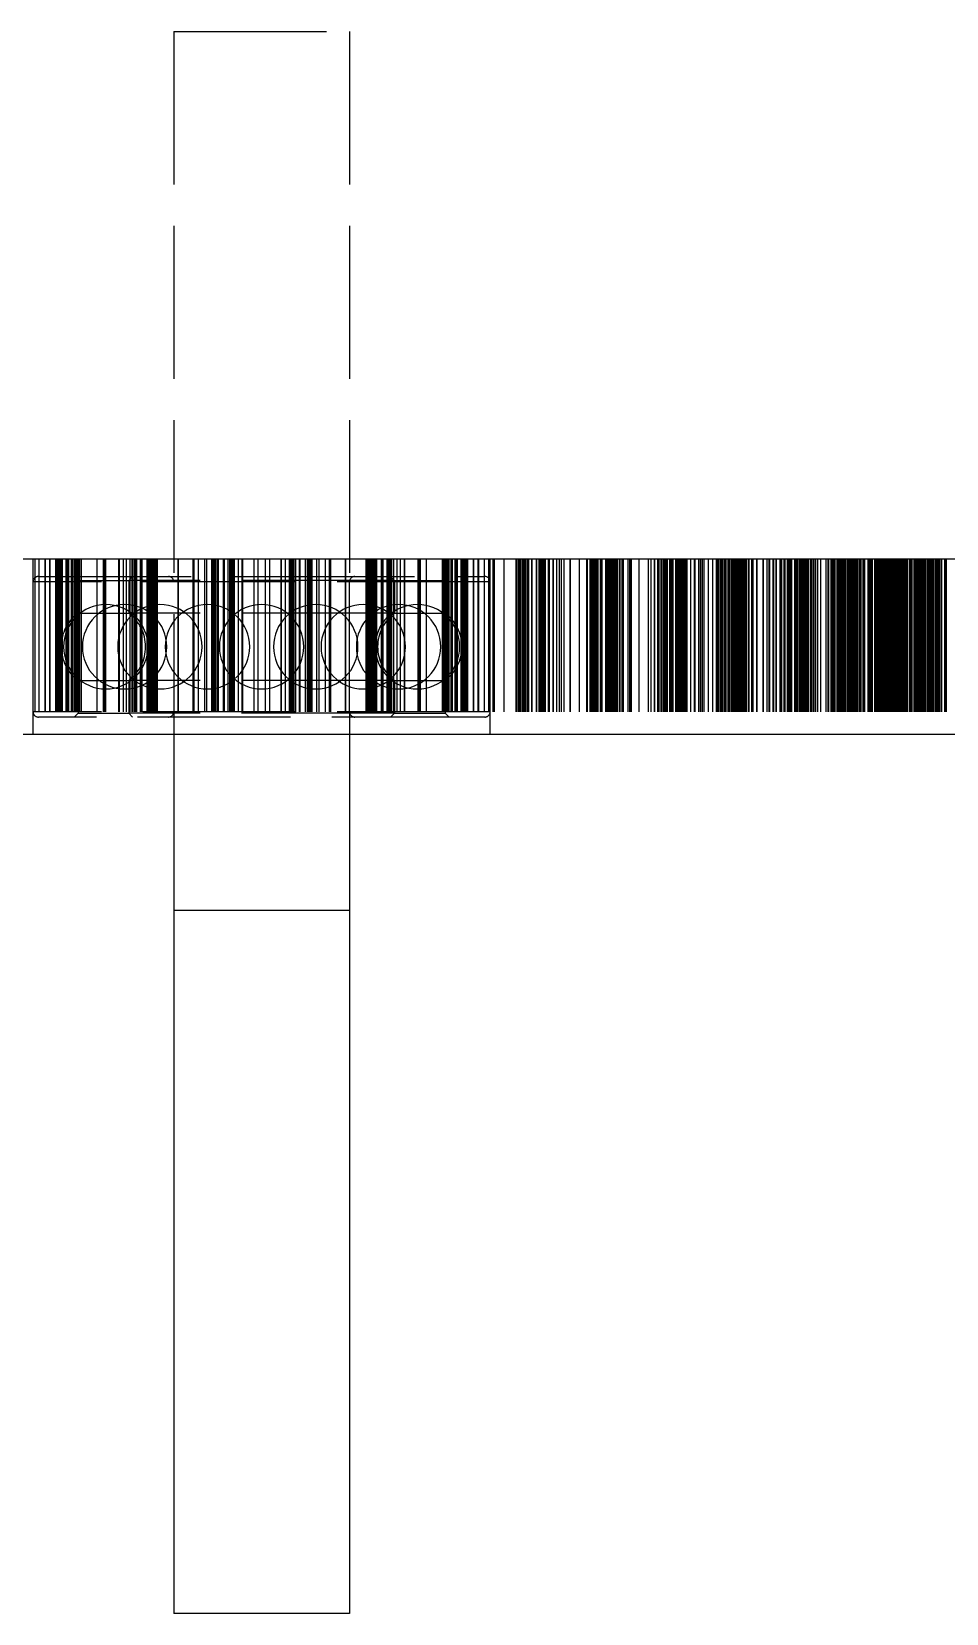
# Model space of a CAD drawing. Extents: x -3282 to 4846, y -1718 to 1845.
# Drawn here: x 4359.5 to 4411.6, y -517.9 to -427.9 of the extents above; entities that cross this region are included whole.
import ezdxf

# ---------------------------------------------------------------- set-up
doc = ezdxf.new("R2010")
doc.units = 0
doc.linetypes.add('DASHED', pattern=[11.05, 8.7, -2.35])
doc.linetypes.add('DOT', pattern=[2.2, 1.1, -1.1])
doc.layers.get('0').update_dxf_attribs({"linetype": 'CONTINUOUS'})
doc.layers.add('INVISIBLE', color=6, linetype='DOT')

msp = doc.modelspace()

# ---------------------------------------------------------------- linework, layer by layer
at = {"color": 1}
for p, q in [((4218.41165, -457.895823), (4526.803805, -457.895823)), ((4526.803805, -467.895823), (4218.41165, -467.895823)), ((4367.607727, -467.895823), (4367.607727, -477.895823)), ((4377.607727, -467.895823), (4377.607727, -477.895823)), ((4367.607727, -477.895823), (4367.607727, -517.895823)), ((4377.607727, -477.895823), (4367.607727, -477.895823)), ((4377.607727, -477.895823), (4377.607727, -517.895823)), ((4377.607727, -517.895823), (4367.607727, -517.895823))]:
    msp.add_line(p, q, dxfattribs=at)
at = {"layer": 'INVISIBLE', "linetype": 'DASHED'}
for p, q in [((4367.607727, -427.895823), (4377.607727, -427.895823)), ((4367.607727, -427.895823), (4367.607727, -467.895823)), ((4377.607727, -427.895823), (4377.607727, -459.195823)), ((4359.607727, -459.195823), (4359.607727, -457.895823)), ((4359.707426, -457.895823), (4359.707426, -467.895823)), ((4359.940391, -457.895823), (4359.940391, -467.895823)), ((4360.276776, -457.895823), (4360.276776, -467.895823)), ((4360.302541, -457.895823), (4360.302541, -467.895823)), ((4360.55177, -457.895823), (4360.55177, -467.895823)), ((4360.569585, -457.895823), (4360.569585, -467.895823)), ((4360.892999, -457.895823), (4360.892999, -467.895823)), ((4360.902475, -457.895823), (4360.902475, -467.895823)), ((4360.905898, -457.895823), (4360.905898, -467.895823)), ((4360.913273, -457.895823), (4360.913273, -467.895823)), ((4360.920325, -457.895823), (4360.920325, -467.895823)), ((4360.92679, -457.895823), (4360.92679, -467.895823)), ((4360.930418, -457.895823), (4360.930418, -467.895823)), ((4360.940415, -457.895823), (4360.940415, -467.895823)), ((4360.941415, -457.895823), (4360.941415, -467.895823)), ((4360.947506, -457.895823), (4360.947506, -467.895823)), ((4360.966151, -457.895823), (4360.966151, -467.895823)), ((4360.967557, -457.895823), (4360.967557, -467.895823)), ((4360.975407, -457.895823), (4360.975407, -467.895823)), ((4361.004684, -457.895823), (4361.004684, -467.895823)), ((4361.007223, -457.895823), (4361.007223, -467.895823)), ((4361.017943, -457.895823), (4361.017943, -467.895823)), ((4361.027536, -457.895823), (4361.027536, -467.895823)), ((4361.036941, -457.895823), (4361.036941, -467.895823)), ((4361.046822, -457.895823), (4361.046822, -467.895823)), ((4361.054199, -457.895823), (4361.054199, -467.895823)), ((4361.088962, -457.895823), (4361.088962, -467.895823)), ((4361.120683, -457.895823), (4361.120683, -467.895823)), ((4361.147125, -457.895823), (4361.147125, -467.895823)), ((4361.223303, -457.895823), (4361.223303, -467.895823)), ((4361.240886, -457.895823), (4361.240886, -467.895823)), ((4361.27064, -457.895823), (4361.27064, -467.895823)), ((4361.476483, -457.895823), (4361.476483, -467.895823)), ((4361.533891, -457.895823), (4361.533891, -467.895823)), ((4361.564462, -457.895823), (4361.564462, -467.895823)), ((4361.621235, -457.895823), (4361.621235, -467.895823)), ((4361.776026, -457.895823), (4361.776026, -467.895823)), ((4361.790505, -457.895823), (4361.790505, -467.895823)), ((4361.814108, -457.895823), (4361.814108, -467.895823)), ((4361.848426, -457.895823), (4361.848426, -467.895823)), ((4361.948136, -457.895823), (4361.948136, -467.895823)), ((4361.952177, -457.895823), (4361.952177, -467.895823)), ((4362.004721, -457.895823), (4362.004721, -467.895823)), ((4362.047785, -457.895823), (4362.047785, -467.895823)), ((4362.069744, -457.895823), (4362.069744, -467.895823)), ((4362.077651, -457.895823), (4362.077651, -467.895823)), ((4362.133156, -457.895823), (4362.133156, -467.895823)), ((4362.137047, -457.895823), (4362.137047, -467.895823)), ((4362.169748, -457.895823), (4362.169748, -467.895823)), ((4362.219935, -457.895823), (4362.219935, -467.895823)), ((4362.229566, -457.895823), (4362.229566, -467.895823)), ((4362.255741, -457.895823), (4362.255741, -467.895823)), ((4362.343167, -457.895823), (4362.343167, -467.895823)), ((4363.241836, -457.895823), (4363.241836, -467.895823)), ((4363.591563, -457.895823), (4363.591563, -467.895823)), ((4363.662568, -457.895823), (4363.662568, -467.895823)), ((4363.695349, -457.895823), (4363.695349, -467.895823)), ((4363.726221, -457.895823), (4363.726221, -467.895823)), ((4364.472199, -457.895823), (4364.472199, -467.895823)), ((4364.501986, -457.895823), (4364.501986, -467.895823)), ((4364.730943, -457.895823), (4364.730943, -467.895823)), ((4364.907348, -457.895823), (4364.907348, -467.895823)), ((4365.112202, -457.895823), (4365.112202, -467.895823)), ((4365.220195, -457.895823), (4365.220195, -467.895823)), ((4365.249658, -457.895823), (4365.249658, -467.895823)), ((4365.336202, -457.895823), (4365.336202, -467.895823)), ((4365.338335, -457.895823), (4365.338335, -467.895823)), ((4365.339009, -457.895823), (4365.339009, -467.895823)), ((4365.342247, -457.895823), (4365.342247, -467.895823)), ((4365.349025, -457.895823), (4365.349025, -467.895823)), ((4365.351476, -457.895823), (4365.351476, -467.895823)), ((4365.353435, -457.895823), (4365.353435, -467.895823)), ((4365.35888, -457.895823), (4365.35888, -467.895823)), ((4365.36255, -457.895823), (4365.36255, -467.895823)), ((4365.372588, -457.895823), (4365.372588, -467.895823)), ((4365.386154, -457.895823), (4365.386154, -467.895823)), ((4365.419955, -457.895823), (4365.419955, -467.895823)), ((4365.48604, -457.895823), (4365.48604, -467.895823)), ((4365.70815, -457.895823), (4365.70815, -467.895823)), ((4365.744565, -457.895823), (4365.744565, -467.895823)), ((4365.774258, -457.895823), (4365.774258, -467.895823)), ((4365.803077, -457.895823), (4365.803077, -467.895823)), ((4366.070104, -457.895823), (4366.070104, -467.895823)), ((4366.102481, -457.895823), (4366.102481, -467.895823)), ((4366.130851, -457.895823), (4366.130851, -467.895823)), ((4366.180197, -457.895823), (4366.180197, -467.895823)), ((4366.227189, -457.895823), (4366.227189, -467.895823)), ((4366.285672, -457.895823), (4366.285672, -467.895823)), ((4366.312856, -457.895823), (4366.312856, -467.895823)), ((4366.363098, -457.895823), (4366.363098, -467.895823)), ((4366.366245, -457.895823), (4366.366245, -467.895823)), ((4366.394184, -457.895823), (4366.394184, -467.895823)), ((4366.434787, -457.895823), (4366.434787, -467.895823)), ((4366.439904, -457.895823), (4366.439904, -467.895823)), ((4366.462554, -457.895823), (4366.462554, -467.895823)), ((4366.467701, -457.895823), (4366.467701, -467.895823)), ((4366.492477, -457.895823), (4366.492477, -467.895823)), ((4366.53088, -457.895823), (4366.53088, -467.895823)), ((4366.534585, -457.895823), (4366.534585, -467.895823)), ((4366.573371, -457.895823), (4366.573371, -467.895823)), ((4366.587351, -457.895823), (4366.587351, -467.895823)), ((4366.591078, -457.895823), (4366.591078, -467.895823)), ((4366.594192, -457.895823), (4366.594192, -467.895823)), ((4366.618514, -457.895823), (4366.618514, -467.895823)), ((4366.642859, -457.895823), (4366.642859, -467.895823)), ((4366.67007, -457.895823), (4366.67007, -467.895823)), ((4367.835088, -457.895823), (4367.835088, -467.895823)), ((4367.861905, -457.895823), (4367.861905, -467.895823)), ((4368.690271, -457.895823), (4368.690271, -467.895823)), ((4368.730435, -457.895823), (4368.730435, -467.895823)), ((4368.757313, -457.895823), (4368.757313, -467.895823)), ((4368.996198, -457.895823), (4368.996198, -467.895823)), ((4369.355315, -457.895823), (4369.355315, -467.895823)), ((4369.480206, -457.895823), (4369.480206, -467.895823)), ((4369.750537, -457.895823), (4369.750537, -467.895823)), ((4369.762028, -457.895823), (4369.762028, -467.895823)), ((4369.762776, -457.895823), (4369.762776, -467.895823)), ((4369.771046, -457.895823), (4369.771046, -467.895823)), ((4369.777439, -457.895823), (4369.777439, -467.895823)), ((4369.782343, -457.895823), (4369.782343, -467.895823)), ((4369.784198, -457.895823), (4369.784198, -467.895823)), ((4369.794058, -457.895823), (4369.794058, -467.895823)), ((4369.798471, -457.895823), (4369.798471, -467.895823)), ((4369.802861, -457.895823), (4369.802861, -467.895823)), ((4369.809654, -457.895823), (4369.809654, -467.895823)), ((4369.837829, -457.895823), (4369.837829, -467.895823)), ((4369.839088, -457.895823), (4369.839088, -467.895823)), ((4369.843851, -457.895823), (4369.843851, -467.895823)), ((4369.855997, -457.895823), (4369.855997, -467.895823)), ((4369.898321, -457.895823), (4369.898321, -467.895823)), ((4369.930293, -457.895823), (4369.930293, -467.895823)), ((4369.958926, -457.895823), (4369.958926, -467.895823)), ((4369.981046, -457.895823), (4369.981046, -467.895823)), ((4370.004994, -457.895823), (4370.004994, -467.895823)), ((4370.108205, -457.895823), (4370.108205, -467.895823)), ((4370.137322, -457.895823), (4370.137322, -467.895823)), ((4370.428743, -457.895823), (4370.428743, -467.895823)), ((4370.4446, -457.895823), (4370.4446, -467.895823)), ((4370.460684, -457.895823), (4370.460684, -467.895823)), ((4370.474423, -457.895823), (4370.474423, -467.895823)), ((4370.683212, -457.895823), (4370.683212, -467.895823)), ((4370.776279, -457.895823), (4370.776279, -467.895823)), ((4370.785429, -457.895823), (4370.785429, -467.895823)), ((4370.798529, -457.895823), (4370.798529, -467.895823)), ((4370.818325, -457.895823), (4370.818325, -467.895823)), ((4370.874268, -457.895823), (4370.874268, -467.895823)), ((4370.87648, -457.895823), (4370.87648, -467.895823)), ((4370.904773, -457.895823), (4370.904773, -467.895823)), ((4370.927245, -457.895823), (4370.927245, -467.895823)), ((4370.942384, -457.895823), (4370.942384, -467.895823)), ((4370.969335, -457.895823), (4370.969335, -467.895823)), ((4370.971157, -457.895823), (4370.971157, -467.895823)), ((4370.98604, -457.895823), (4370.98604, -467.895823)), ((4371.006977, -457.895823), (4371.006977, -467.895823)), ((4371.010629, -457.895823), (4371.010629, -467.895823)), ((4371.019619, -457.895823), (4371.019619, -467.895823)), ((4371.034965, -457.895823), (4371.034965, -467.895823)), ((4371.045501, -457.895823), (4371.045501, -467.895823)), ((4371.273879, -457.895823), (4371.273879, -467.895823)), ((4371.487073, -457.895823), (4371.487073, -467.895823)), ((4371.518482, -457.895823), (4371.518482, -467.895823)), ((4372.157573, -457.895823), (4372.157573, -467.895823)), ((4372.396848, -457.895823), (4372.396848, -467.895823)), ((4372.818607, -457.895823), (4372.818607, -467.895823)), ((4373.057882, -457.895823), (4373.057882, -467.895823)), ((4373.696973, -457.895823), (4373.696973, -467.895823)), ((4373.728382, -457.895823), (4373.728382, -467.895823)), ((4373.941577, -457.895823), (4373.941577, -467.895823)), ((4374.169955, -457.895823), (4374.169955, -467.895823)), ((4374.18049, -457.895823), (4374.18049, -467.895823)), ((4374.195836, -457.895823), (4374.195836, -467.895823)), ((4374.204826, -457.895823), (4374.204826, -467.895823)), ((4374.208478, -457.895823), (4374.208478, -467.895823)), ((4374.229415, -457.895823), (4374.229415, -467.895823)), ((4374.244298, -457.895823), (4374.244298, -467.895823)), ((4374.24612, -457.895823), (4374.24612, -467.895823)), ((4374.273071, -457.895823), (4374.273071, -467.895823)), ((4374.288211, -457.895823), (4374.288211, -467.895823)), ((4374.310682, -457.895823), (4374.310682, -467.895823)), ((4374.338975, -457.895823), (4374.338975, -467.895823)), ((4374.341187, -457.895823), (4374.341187, -467.895823)), ((4374.39713, -457.895823), (4374.39713, -467.895823)), ((4374.416926, -457.895823), (4374.416926, -467.895823)), ((4374.430027, -457.895823), (4374.430027, -467.895823)), ((4374.439176, -457.895823), (4374.439176, -467.895823)), ((4374.532242, -457.895823), (4374.532242, -467.895823)), ((4374.741032, -457.895823), (4374.741032, -467.895823)), ((4374.75477, -457.895823), (4374.75477, -467.895823)), ((4374.770855, -457.895823), (4374.770855, -467.895823)), ((4374.786712, -457.895823), (4374.786712, -467.895823)), ((4375.078133, -457.895823), (4375.078133, -467.895823)), ((4375.10725, -457.895823), (4375.10725, -467.895823)), ((4375.210472, -457.895823), (4375.210472, -467.895823)), ((4375.234409, -457.895823), (4375.234409, -467.895823)), ((4375.256529, -457.895823), (4375.256529, -467.895823)), ((4375.285162, -457.895823), (4375.285162, -467.895823)), ((4375.317134, -457.895823), (4375.317134, -467.895823)), ((4375.359458, -457.895823), (4375.359458, -467.895823)), ((4375.371604, -457.895823), (4375.371604, -467.895823)), ((4375.376367, -457.895823), (4375.376367, -467.895823)), ((4375.377626, -457.895823), (4375.377626, -467.895823)), ((4375.405084, -457.895823), (4375.405084, -467.895823)), ((4375.412594, -457.895823), (4375.412594, -467.895823)), ((4375.416984, -457.895823), (4375.416984, -467.895823)), ((4375.421397, -457.895823), (4375.421397, -467.895823)), ((4375.431257, -457.895823), (4375.431257, -467.895823)), ((4375.433112, -457.895823), (4375.433112, -467.895823)), ((4375.437786, -457.895823), (4375.437786, -467.895823)), ((4375.444409, -457.895823), (4375.444409, -467.895823)), ((4375.452679, -457.895823), (4375.452679, -467.895823)), ((4375.453427, -457.895823), (4375.453427, -467.895823)), ((4375.465669, -457.895823), (4375.465669, -467.895823)), ((4375.735249, -457.895823), (4375.735249, -467.895823)), ((4375.86014, -457.895823), (4375.86014, -467.895823)), ((4376.219257, -457.895823), (4376.219257, -467.895823)), ((4376.458142, -457.895823), (4376.458142, -467.895823)), ((4376.48502, -457.895823), (4376.48502, -467.895823)), ((4376.525184, -457.895823), (4376.525184, -467.895823)), ((4377.35355, -457.895823), (4377.35355, -467.895823)), ((4377.380367, -457.895823), (4377.380367, -467.895823)), ((4378.545385, -457.895823), (4378.545385, -467.895823)), ((4378.572596, -457.895823), (4378.572596, -467.895823)), ((4378.596941, -457.895823), (4378.596941, -467.895823)), ((4378.621263, -457.895823), (4378.621263, -467.895823)), ((4378.624377, -457.895823), (4378.624377, -467.895823)), ((4378.628105, -457.895823), (4378.628105, -467.895823)), ((4378.642084, -457.895823), (4378.642084, -467.895823)), ((4378.68087, -457.895823), (4378.68087, -467.895823)), ((4378.683738, -457.895823), (4378.683738, -467.895823)), ((4378.722978, -457.895823), (4378.722978, -467.895823)), ((4378.747754, -457.895823), (4378.747754, -467.895823)), ((4378.752901, -457.895823), (4378.752901, -467.895823)), ((4378.775551, -457.895823), (4378.775551, -467.895823)), ((4378.780668, -457.895823), (4378.780668, -467.895823)), ((4378.821271, -457.895823), (4378.821271, -467.895823)), ((4378.84921, -457.895823), (4378.84921, -467.895823)), ((4378.852357, -457.895823), (4378.852357, -467.895823)), ((4378.902599, -457.895823), (4378.902599, -467.895823)), ((4378.929783, -457.895823), (4378.929783, -467.895823)), ((4378.988266, -457.895823), (4378.988266, -467.895823)), ((4379.035258, -457.895823), (4379.035258, -467.895823)), ((4379.084604, -457.895823), (4379.084604, -467.895823)), ((4379.112974, -457.895823), (4379.112974, -467.895823)), ((4379.145351, -457.895823), (4379.145351, -467.895823)), ((4379.412378, -457.895823), (4379.412378, -467.895823)), ((4379.441197, -457.895823), (4379.441197, -467.895823)), ((4379.470899, -457.895823), (4379.470899, -467.895823)), ((4379.507305, -457.895823), (4379.507305, -467.895823)), ((4379.729415, -457.895823), (4379.729415, -467.895823)), ((4379.7955, -457.895823), (4379.7955, -467.895823)), ((4379.8293, -457.895823), (4379.8293, -467.895823)), ((4379.842866, -457.895823), (4379.842866, -467.895823)), ((4379.852905, -457.895823), (4379.852905, -467.895823)), ((4379.856575, -457.895823), (4379.856575, -467.895823)), ((4379.861494, -457.895823), (4379.861494, -467.895823)), ((4379.863979, -457.895823), (4379.863979, -467.895823)), ((4379.86643, -457.895823), (4379.86643, -467.895823)), ((4379.873208, -457.895823), (4379.873208, -467.895823)), ((4379.87616, -457.895823), (4379.87616, -467.895823)), ((4379.876793, -457.895823), (4379.876793, -467.895823)), ((4379.88015, -457.895823), (4379.88015, -467.895823)), ((4379.965797, -457.895823), (4379.965797, -467.895823)), ((4379.99526, -457.895823), (4379.99526, -467.895823)), ((4380.103253, -457.895823), (4380.103253, -467.895823)), ((4380.308108, -457.895823), (4380.308108, -467.895823)), ((4380.484513, -457.895823), (4380.484513, -467.895823)), ((4380.713469, -457.895823), (4380.713469, -467.895823)), ((4380.743256, -457.895823), (4380.743256, -467.895823)), ((4381.489234, -457.895823), (4381.489234, -467.895823)), ((4381.520106, -457.895823), (4381.520106, -467.895823)), ((4381.552887, -457.895823), (4381.552887, -467.895823)), ((4381.623892, -457.895823), (4381.623892, -467.895823)), ((4381.973619, -457.895823), (4381.973619, -467.895823)), ((4382.872288, -457.895823), (4382.872288, -467.895823)), ((4382.959714, -457.895823), (4382.959714, -467.895823)), ((4382.985889, -457.895823), (4382.985889, -467.895823)), ((4382.99552, -457.895823), (4382.99552, -467.895823)), ((4383.045707, -457.895823), (4383.045707, -467.895823)), ((4383.078408, -457.895823), (4383.078408, -467.895823)), ((4383.082299, -457.895823), (4383.082299, -467.895823)), ((4383.137804, -457.895823), (4383.137804, -467.895823)), ((4383.145713, -457.895823), (4383.145713, -467.895823)), ((4383.167672, -457.895823), (4383.167672, -467.895823)), ((4383.210734, -457.895823), (4383.210734, -467.895823)), ((4383.263277, -457.895823), (4383.263277, -467.895823)), ((4383.267319, -457.895823), (4383.267319, -467.895823)), ((4383.367029, -457.895823), (4383.367029, -467.895823)), ((4383.401347, -457.895823), (4383.401347, -467.895823)), ((4383.424951, -457.895823), (4383.424951, -467.895823)), ((4383.439429, -457.895823), (4383.439429, -467.895823)), ((4383.594219, -457.895823), (4383.594219, -467.895823)), ((4383.650993, -457.895823), (4383.650993, -467.895823)), ((4383.681564, -457.895823), (4383.681564, -467.895823)), ((4383.738973, -457.895823), (4383.738973, -467.895823)), ((4383.944815, -457.895823), (4383.944815, -467.895823)), ((4383.974569, -457.895823), (4383.974569, -467.895823)), ((4383.992152, -457.895823), (4383.992152, -467.895823)), ((4384.06833, -457.895823), (4384.06833, -467.895823)), ((4384.094772, -457.895823), (4384.094772, -467.895823)), ((4384.126492, -457.895823), (4384.126492, -467.895823)), ((4384.161256, -457.895823), (4384.161256, -467.895823)), ((4384.168633, -457.895823), (4384.168633, -467.895823)), ((4384.178514, -457.895823), (4384.178514, -467.895823)), ((4384.187919, -457.895823), (4384.187919, -467.895823)), ((4384.197512, -457.895823), (4384.197512, -467.895823)), ((4384.208232, -457.895823), (4384.208232, -467.895823)), ((4384.210771, -457.895823), (4384.210771, -467.895823)), ((4384.240048, -457.895823), (4384.240048, -467.895823)), ((4384.248006, -457.895823), (4384.248006, -467.895823)), ((4384.249304, -457.895823), (4384.249304, -467.895823)), ((4384.268634, -457.895823), (4384.268634, -467.895823)), ((4384.27404, -457.895823), (4384.27404, -467.895823)), ((4384.27504, -457.895823), (4384.27504, -467.895823)), ((4384.285037, -457.895823), (4384.285037, -467.895823)), ((4384.288665, -457.895823), (4384.288665, -467.895823)), ((4384.294811, -457.895823), (4384.294811, -467.895823)), ((4384.302182, -457.895823), (4384.302182, -467.895823)), ((4384.309557, -457.895823), (4384.309557, -467.895823)), ((4384.31298, -457.895823), (4384.31298, -467.895823)), ((4384.322456, -457.895823), (4384.322456, -467.895823)), ((4384.64587, -457.895823), (4384.64587, -467.895823)), ((4384.663698, -457.895823), (4384.663698, -467.895823)), ((4384.912914, -457.895823), (4384.912914, -467.895823)), ((4384.938679, -457.895823), (4384.938679, -467.895823)), ((4385.275064, -457.895823), (4385.275064, -467.895823)), ((4385.508029, -457.895823), (4385.508029, -467.895823)), ((4385.607727, -459.195823), (4385.607727, -457.895823)), ((4385.76925, -457.895823), (4385.76925, -467.895823)), ((4385.794833, -457.895823), (4385.794833, -467.895823)), ((4385.833568, -457.895823), (4385.833568, -467.895823)), ((4386.38668, -457.895823), (4386.38668, -467.895823)), ((4387.060221, -457.895823), (4387.060221, -467.895823)), ((4387.086027, -457.895823), (4387.086027, -467.895823)), ((4387.182339, -457.895823), (4387.182339, -467.895823)), ((4387.208358, -457.895823), (4387.208358, -467.895823)), ((4387.229168, -457.895823), (4387.229168, -467.895823)), ((4387.242768, -457.895823), (4387.242768, -467.895823)), ((4387.319364, -457.895823), (4387.319364, -467.895823)), ((4387.334286, -457.895823), (4387.334286, -467.895823)), ((4387.33915, -457.895823), (4387.33915, -467.895823)), ((4387.434367, -457.895823), (4387.434367, -467.895823)), ((4387.444817, -457.895823), (4387.444817, -467.895823)), ((4387.471167, -457.895823), (4387.471167, -467.895823)), ((4387.497492, -457.895823), (4387.497492, -467.895823)), ((4387.561327, -457.895823), (4387.561327, -467.895823)), ((4387.587809, -457.895823), (4387.587809, -467.895823)), ((4387.592706, -457.895823), (4387.592706, -467.895823)), ((4387.686231, -457.895823), (4387.686231, -467.895823)), ((4387.727265, -457.895823), (4387.727265, -467.895823)), ((4387.799351, -457.895823), (4387.799351, -467.895823)), ((4387.955844, -457.895823), (4387.955844, -467.895823)), ((4387.982712, -457.895823), (4387.982712, -467.895823)), ((4388.23068, -457.895823), (4388.23068, -467.895823)), ((4388.240156, -457.895823), (4388.240156, -467.895823)), ((4388.241895, -457.895823), (4388.241895, -467.895823)), ((4388.369542, -457.895823), (4388.369542, -467.895823)), ((4388.395334, -457.895823), (4388.395334, -467.895823)), ((4388.403849, -457.895823), (4388.403849, -467.895823)), ((4388.419156, -457.895823), (4388.419156, -467.895823)), ((4388.44284, -457.895823), (4388.44284, -467.895823)), ((4388.446416, -457.895823), (4388.446416, -467.895823)), ((4388.464735, -457.895823), (4388.464735, -467.895823)), ((4388.467197, -457.895823), (4388.467197, -467.895823)), ((4388.48842, -457.895823), (4388.48842, -467.895823)), ((4388.499587, -457.895823), (4388.499587, -467.895823)), ((4388.515215, -457.895823), (4388.515215, -467.895823)), ((4388.535932, -457.895823), (4388.535932, -467.895823)), ((4388.558995, -457.895823), (4388.558995, -467.895823)), ((4388.597294, -457.895823), (4388.597294, -467.895823)), ((4388.608465, -457.895823), (4388.608465, -467.895823)), ((4388.620062, -457.895823), (4388.620062, -467.895823)), ((4388.649661, -457.895823), (4388.649661, -467.895823)), ((4388.659771, -457.895823), (4388.659771, -467.895823)), ((4388.718835, -457.895823), (4388.718835, -467.895823)), ((4388.73202, -457.895823), (4388.73202, -467.895823)), ((4388.903367, -457.895823), (4388.903367, -467.895823)), ((4388.973378, -457.895823), (4388.973378, -467.895823)), ((4389.16541, -457.895823), (4389.16541, -467.895823)), ((4389.189799, -457.895823), (4389.189799, -467.895823)), ((4389.193227, -457.895823), (4389.193227, -467.895823)), ((4389.38456, -457.895823), (4389.38456, -467.895823)), ((4389.533199, -457.895823), (4389.533199, -467.895823)), ((4389.656772, -457.895823), (4389.656772, -467.895823)), ((4389.795852, -457.895823), (4389.795852, -467.895823)), ((4390.131928, -457.895823), (4390.131928, -467.895823)), ((4390.160367, -457.895823), (4390.160367, -467.895823)), ((4390.665346, -457.895823), (4390.665346, -467.895823)), ((4391.083001, -457.895823), (4391.083001, -467.895823)), ((4391.10323, -457.895823), (4391.10323, -467.895823)), ((4391.115475, -457.895823), (4391.115475, -467.895823)), ((4391.132217, -457.895823), (4391.132217, -467.895823)), ((4391.27116, -457.895823), (4391.27116, -467.895823)), ((4391.313377, -457.895823), (4391.313377, -467.895823)), ((4391.328566, -457.895823), (4391.328566, -467.895823)), ((4391.40581, -457.895823), (4391.40581, -467.895823)), ((4391.454899, -457.895823), (4391.454899, -467.895823)), ((4391.460689, -457.895823), (4391.460689, -467.895823)), ((4391.542322, -457.895823), (4391.542322, -467.895823)), ((4391.585613, -457.895823), (4391.585613, -467.895823)), ((4391.647384, -457.895823), (4391.647384, -467.895823)), ((4391.72188, -457.895823), (4391.72188, -467.895823)), ((4391.727575, -457.895823), (4391.727575, -467.895823)), ((4391.866694, -457.895823), (4391.866694, -467.895823)), ((4391.914036, -457.895823), (4391.914036, -467.895823)), ((4391.966285, -457.895823), (4391.966285, -467.895823)), ((4392.176033, -457.895823), (4392.176033, -467.895823)), ((4392.204425, -457.895823), (4392.204425, -467.895823)), ((4392.218793, -457.895823), (4392.218793, -467.895823)), ((4392.228611, -457.895823), (4392.228611, -467.895823)), ((4392.243097, -457.895823), (4392.243097, -467.895823)), ((4392.298509, -457.895823), (4392.298509, -467.895823)), ((4392.379552, -457.895823), (4392.379552, -467.895823)), ((4392.404058, -457.895823), (4392.404058, -467.895823)), ((4392.413543, -457.895823), (4392.413543, -467.895823)), ((4392.449514, -457.895823), (4392.449514, -467.895823)), ((4392.478209, -457.895823), (4392.478209, -467.895823)), ((4392.533638, -457.895823), (4392.533638, -467.895823)), ((4392.537136, -457.895823), (4392.537136, -467.895823)), ((4392.559113, -457.895823), (4392.559113, -467.895823)), ((4392.582192, -457.895823), (4392.582192, -467.895823)), ((4392.60705, -457.895823), (4392.60705, -467.895823)), ((4392.627246, -457.895823), (4392.627246, -467.895823)), ((4392.638323, -457.895823), (4392.638323, -467.895823)), ((4392.648665, -457.895823), (4392.648665, -467.895823)), ((4392.651263, -457.895823), (4392.651263, -467.895823)), ((4392.673662, -457.895823), (4392.673662, -467.895823)), ((4392.700039, -457.895823), (4392.700039, -467.895823)), ((4392.736083, -457.895823), (4392.736083, -467.895823)), ((4392.749683, -457.895823), (4392.749683, -467.895823)), ((4392.754927, -457.895823), (4392.754927, -467.895823)), ((4392.822313, -457.895823), (4392.822313, -467.895823)), ((4392.82989, -457.895823), (4392.82989, -467.895823)), ((4392.84776, -457.895823), (4392.84776, -467.895823)), ((4392.853416, -457.895823), (4392.853416, -467.895823)), ((4392.960072, -457.895823), (4392.960072, -467.895823)), ((4392.98601, -457.895823), (4392.98601, -467.895823)), ((4392.993689, -457.895823), (4392.993689, -467.895823)), ((4393.090968, -457.895823), (4393.090968, -467.895823)), ((4393.11764, -457.895823), (4393.11764, -467.895823)), ((4393.122368, -457.895823), (4393.122368, -467.895823)), ((4393.150089, -457.895823), (4393.150089, -467.895823)), ((4393.150767, -457.895823), (4393.150767, -467.895823)), ((4393.177648, -457.895823), (4393.177648, -467.895823)), ((4393.442095, -457.895823), (4393.442095, -467.895823)), ((4393.531206, -457.895823), (4393.531206, -467.895823)), ((4393.609728, -457.895823), (4393.609728, -467.895823)), ((4393.632959, -457.895823), (4393.632959, -467.895823)), ((4394.058189, -457.895823), (4394.058189, -467.895823)), ((4394.592114, -457.895823), (4394.592114, -467.895823)), ((4394.753165, -457.895823), (4394.753165, -467.895823)), ((4394.943413, -457.895823), (4394.943413, -467.895823)), ((4394.966687, -457.895823), (4394.966687, -467.895823)), ((4395.130756, -457.895823), (4395.130756, -467.895823)), ((4395.154222, -457.895823), (4395.154222, -467.895823)), ((4395.198046, -457.895823), (4395.198046, -467.895823)), ((4395.203832, -457.895823), (4395.203832, -467.895823)), ((4395.311184, -457.895823), (4395.311184, -467.895823)), ((4395.344081, -457.895823), (4395.344081, -467.895823)), ((4395.350728, -457.895823), (4395.350728, -467.895823)), ((4395.383445, -457.895823), (4395.383445, -467.895823)), ((4395.467838, -457.895823), (4395.467838, -467.895823)), ((4395.493427, -457.895823), (4395.493427, -467.895823)), ((4395.51718, -457.895823), (4395.51718, -467.895823)), ((4395.563562, -457.895823), (4395.563562, -467.895823)), ((4395.645969, -457.895823), (4395.645969, -467.895823)), ((4395.647839, -457.895823), (4395.647839, -467.895823)), ((4395.671706, -457.895823), (4395.671706, -467.895823)), ((4395.678139, -457.895823), (4395.678139, -467.895823)), ((4395.810859, -457.895823), (4395.810859, -467.895823)), ((4395.863951, -457.895823), (4395.863951, -467.895823)), ((4395.94649, -457.895823), (4395.94649, -467.895823)), ((4395.965718, -457.895823), (4395.965718, -467.895823)), ((4396.005001, -457.895823), (4396.005001, -467.895823)), ((4396.156298, -457.895823), (4396.156298, -467.895823)), ((4396.180489, -457.895823), (4396.180489, -467.895823)), ((4396.197312, -457.895823), (4396.197312, -467.895823)), ((4396.23918, -457.895823), (4396.23918, -467.895823)), ((4396.253352, -457.895823), (4396.253352, -467.895823)), ((4396.320401, -457.895823), (4396.320401, -467.895823)), ((4396.359651, -457.895823), (4396.359651, -467.895823)), ((4396.364139, -457.895823), (4396.364139, -467.895823)), ((4396.424724, -457.895823), (4396.424724, -467.895823)), ((4396.455047, -457.895823), (4396.455047, -467.895823)), ((4396.488243, -457.895823), (4396.488243, -467.895823)), ((4396.496471, -457.895823), (4396.496471, -467.895823)), ((4396.543886, -457.895823), (4396.543886, -467.895823)), ((4396.547406, -457.895823), (4396.547406, -467.895823)), ((4396.629337, -457.895823), (4396.629337, -467.895823)), ((4396.6556, -457.895823), (4396.6556, -467.895823)), ((4396.683733, -457.895823), (4396.683733, -467.895823)), ((4396.734898, -457.895823), (4396.734898, -467.895823)), ((4396.759409, -457.895823), (4396.759409, -467.895823)), ((4396.78869, -457.895823), (4396.78869, -467.895823)), ((4397.004123, -457.895823), (4397.004123, -467.895823)), ((4397.216608, -457.895823), (4397.216608, -467.895823)), ((4397.252026, -457.895823), (4397.252026, -467.895823)), ((4397.452861, -457.895823), (4397.452861, -467.895823)), ((4397.559799, -457.895823), (4397.559799, -467.895823)), ((4397.641373, -457.895823), (4397.641373, -467.895823)), ((4397.666327, -457.895823), (4397.666327, -467.895823)), ((4397.757142, -457.895823), (4397.757142, -467.895823)), ((4398.00502, -457.895823), (4398.00502, -467.895823)), ((4398.256444, -457.895823), (4398.256444, -467.895823)), ((4398.455946, -457.895823), (4398.455946, -467.895823)), ((4398.549785, -457.895823), (4398.549785, -467.895823)), ((4398.584132, -457.895823), (4398.584132, -467.895823)), ((4398.675831, -457.895823), (4398.675831, -467.895823)), ((4398.745969, -457.895823), (4398.745969, -467.895823)), ((4398.766925, -457.895823), (4398.766925, -467.895823)), ((4398.784496, -457.895823), (4398.784496, -467.895823)), ((4398.809927, -457.895823), (4398.809927, -467.895823)), ((4398.823339, -457.895823), (4398.823339, -467.895823)), ((4398.843421, -457.895823), (4398.843421, -467.895823)), ((4398.944346, -457.895823), (4398.944346, -467.895823)), ((4399.007678, -457.895823), (4399.007678, -467.895823)), ((4399.015114, -457.895823), (4399.015114, -467.895823)), ((4399.119307, -457.895823), (4399.119307, -467.895823)), ((4399.174129, -457.895823), (4399.174129, -467.895823)), ((4399.251909, -457.895823), (4399.251909, -467.895823)), ((4399.345103, -457.895823), (4399.345103, -467.895823)), ((4399.352203, -457.895823), (4399.352203, -467.895823)), ((4399.436257, -457.895823), (4399.436257, -467.895823)), ((4399.457093, -457.895823), (4399.457093, -467.895823)), ((4399.512159, -457.895823), (4399.512159, -467.895823)), ((4399.524651, -457.895823), (4399.524651, -467.895823)), ((4399.533261, -457.895823), (4399.533261, -467.895823)), ((4399.582945, -457.895823), (4399.582945, -467.895823)), ((4399.647079, -457.895823), (4399.647079, -467.895823)), ((4399.689831, -457.895823), (4399.689831, -467.895823)), ((4399.733725, -457.895823), (4399.733725, -467.895823)), ((4399.755003, -457.895823), (4399.755003, -467.895823)), ((4399.782963, -457.895823), (4399.782963, -467.895823)), ((4399.821077, -457.895823), (4399.821077, -467.895823)), ((4399.863061, -457.895823), (4399.863061, -467.895823)), ((4399.87975, -457.895823), (4399.87975, -467.895823)), ((4399.883319, -457.895823), (4399.883319, -467.895823)), ((4399.902619, -457.895823), (4399.902619, -467.895823)), ((4399.908883, -457.895823), (4399.908883, -467.895823)), ((4399.934718, -457.895823), (4399.934718, -467.895823)), ((4399.94852, -457.895823), (4399.94852, -467.895823)), ((4399.953957, -457.895823), (4399.953957, -467.895823)), ((4400.006208, -457.895823), (4400.006208, -467.895823)), ((4400.043398, -457.895823), (4400.043398, -467.895823)), ((4400.064994, -457.895823), (4400.064994, -467.895823)), ((4400.102373, -457.895823), (4400.102373, -467.895823)), ((4400.116175, -457.895823), (4400.116175, -467.895823)), ((4400.153495, -457.895823), (4400.153495, -467.895823)), ((4400.157893, -457.895823), (4400.157893, -467.895823)), ((4400.175218, -457.895823), (4400.175218, -467.895823)), ((4400.282905, -457.895823), (4400.282905, -467.895823)), ((4400.316344, -457.895823), (4400.316344, -467.895823)), ((4400.330401, -457.895823), (4400.330401, -467.895823)), ((4400.466339, -457.895823), (4400.466339, -467.895823)), ((4400.488478, -457.895823), (4400.488478, -467.895823)), ((4400.529794, -457.895823), (4400.529794, -467.895823)), ((4400.532318, -457.895823), (4400.532318, -467.895823)), ((4400.552182, -457.895823), (4400.552182, -467.895823)), ((4400.75661, -457.895823), (4400.75661, -467.895823)), ((4400.77921, -457.895823), (4400.77921, -467.895823)), ((4401.118086, -457.895823), (4401.118086, -467.895823)), ((4401.141387, -457.895823), (4401.141387, -467.895823)), ((4401.355373, -457.895823), (4401.355373, -467.895823)), ((4401.457563, -457.895823), (4401.457563, -467.895823)), ((4401.481723, -457.895823), (4401.481723, -467.895823)), ((4401.502086, -457.895823), (4401.502086, -467.895823)), ((4401.697155, -457.895823), (4401.697155, -467.895823)), ((4401.72214, -457.895823), (4401.72214, -467.895823)), ((4401.732009, -457.895823), (4401.732009, -467.895823)), ((4401.850429, -457.895823), (4401.850429, -467.895823)), ((4401.870153, -457.895823), (4401.870153, -467.895823)), ((4402.094809, -457.895823), (4402.094809, -467.895823)), ((4402.114696, -457.895823), (4402.114696, -467.895823)), ((4402.149087, -457.895823), (4402.149087, -467.895823)), ((4402.177337, -457.895823), (4402.177337, -467.895823)), ((4402.179619, -457.895823), (4402.179619, -467.895823)), ((4402.310754, -457.895823), (4402.310754, -467.895823)), ((4402.360189, -457.895823), (4402.360189, -467.895823)), ((4402.368328, -457.895823), (4402.368328, -467.895823)), ((4402.502213, -457.895823), (4402.502213, -467.895823)), ((4402.541822, -457.895823), (4402.541822, -467.895823)), ((4402.546981, -457.895823), (4402.546981, -467.895823)), ((4402.559701, -457.895823), (4402.559701, -467.895823)), ((4402.56194, -457.895823), (4402.56194, -467.895823)), ((4402.621256, -457.895823), (4402.621256, -467.895823)), ((4402.626351, -457.895823), (4402.626351, -467.895823)), ((4402.656196, -457.895823), (4402.656196, -467.895823)), ((4402.715375, -457.895823), (4402.715375, -467.895823)), ((4402.727387, -457.895823), (4402.727387, -467.895823)), ((4402.745535, -457.895823), (4402.745535, -467.895823)), ((4402.747596, -457.895823), (4402.747596, -467.895823)), ((4402.755285, -457.895823), (4402.755285, -467.895823)), ((4402.9214, -457.895823), (4402.9214, -467.895823)), ((4402.959414, -457.895823), (4402.959414, -467.895823)), ((4402.984228, -457.895823), (4402.984228, -467.895823)), ((4402.994104, -457.895823), (4402.994104, -467.895823)), ((4403.050218, -457.895823), (4403.050218, -467.895823)), ((4403.069428, -457.895823), (4403.069428, -467.895823)), ((4403.073612, -457.895823), (4403.073612, -467.895823)), ((4403.161605, -457.895823), (4403.161605, -467.895823)), ((4403.216493, -457.895823), (4403.216493, -467.895823)), ((4403.222813, -457.895823), (4403.222813, -467.895823)), ((4403.308944, -457.895823), (4403.308944, -467.895823)), ((4403.327567, -457.895823), (4403.327567, -467.895823)), ((4403.348175, -457.895823), (4403.348175, -467.895823)), ((4403.352637, -457.895823), (4403.352637, -467.895823)), ((4403.378672, -457.895823), (4403.378672, -467.895823)), ((4403.412959, -457.895823), (4403.412959, -467.895823)), ((4403.482914, -457.895823), (4403.482914, -467.895823)), ((4403.488147, -457.895823), (4403.488147, -467.895823)), ((4403.561838, -457.895823), (4403.561838, -467.895823)), ((4403.611521, -457.895823), (4403.611521, -467.895823)), ((4403.651728, -457.895823), (4403.651728, -467.895823)), ((4403.695166, -457.895823), (4403.695166, -467.895823)), ((4403.720494, -457.895823), (4403.720494, -467.895823)), ((4403.838136, -457.895823), (4403.838136, -467.895823)), ((4403.860785, -457.895823), (4403.860785, -467.895823)), ((4403.898377, -457.895823), (4403.898377, -467.895823)), ((4403.996166, -457.895823), (4403.996166, -467.895823)), ((4404.016858, -457.895823), (4404.016858, -467.895823)), ((4404.123375, -457.895823), (4404.123375, -467.895823)), ((4404.223171, -457.895823), (4404.223171, -467.895823)), ((4404.400434, -457.895823), (4404.400434, -467.895823)), ((4404.694957, -457.895823), (4404.694957, -467.895823)), ((4404.82236, -457.895823), (4404.82236, -467.895823)), ((4404.850303, -457.895823), (4404.850303, -467.895823)), ((4404.982237, -457.895823), (4404.982237, -467.895823)), ((4405.023246, -457.895823), (4405.023246, -467.895823)), ((4405.044247, -457.895823), (4405.044247, -467.895823)), ((4405.08723, -457.895823), (4405.08723, -467.895823)), ((4405.119407, -457.895823), (4405.119407, -467.895823)), ((4405.17021, -457.895823), (4405.17021, -467.895823)), ((4405.187552, -457.895823), (4405.187552, -467.895823)), ((4405.211651, -457.895823), (4405.211651, -467.895823)), ((4405.331846, -457.895823), (4405.331846, -467.895823)), ((4405.406652, -457.895823), (4405.406652, -467.895823)), ((4405.415409, -457.895823), (4405.415409, -467.895823)), ((4405.446386, -457.895823), (4405.446386, -467.895823)), ((4405.462962, -457.895823), (4405.462962, -467.895823)), ((4405.531363, -457.895823), (4405.531363, -467.895823)), ((4405.537609, -457.895823), (4405.537609, -467.895823)), ((4405.540653, -457.895823), (4405.540653, -467.895823)), ((4405.601566, -457.895823), (4405.601566, -467.895823)), ((4405.629672, -457.895823), (4405.629672, -467.895823)), ((4405.64665, -457.895823), (4405.64665, -467.895823)), ((4405.691956, -457.895823), (4405.691956, -467.895823)), ((4405.705042, -457.895823), (4405.705042, -467.895823)), ((4405.721148, -457.895823), (4405.721148, -467.895823)), ((4405.799774, -457.895823), (4405.799774, -467.895823)), ((4405.807968, -457.895823), (4405.807968, -467.895823)), ((4405.902361, -457.895823), (4405.902361, -467.895823)), ((4405.919481, -457.895823), (4405.919481, -467.895823)), ((4405.964695, -457.895823), (4405.964695, -467.895823)), ((4406.003286, -457.895823), (4406.003286, -467.895823)), ((4406.006209, -457.895823), (4406.006209, -467.895823)), ((4406.061307, -457.895823), (4406.061307, -467.895823)), ((4406.072909, -457.895823), (4406.072909, -467.895823)), ((4406.089374, -457.895823), (4406.089374, -467.895823)), ((4406.146123, -457.895823), (4406.146123, -467.895823)), ((4406.168478, -457.895823), (4406.168478, -467.895823)), ((4406.175617, -457.895823), (4406.175617, -467.895823)), ((4406.234469, -457.895823), (4406.234469, -467.895823)), ((4406.250098, -457.895823), (4406.250098, -467.895823)), ((4406.255857, -457.895823), (4406.255857, -467.895823)), ((4406.259257, -457.895823), (4406.259257, -467.895823)), ((4406.293013, -457.895823), (4406.293013, -467.895823)), ((4406.305534, -457.895823), (4406.305534, -467.895823)), ((4406.314325, -457.895823), (4406.314325, -467.895823)), ((4406.322924, -457.895823), (4406.322924, -467.895823)), ((4406.391776, -457.895823), (4406.391776, -467.895823)), ((4406.424641, -457.895823), (4406.424641, -467.895823)), ((4406.436287, -457.895823), (4406.436287, -467.895823)), ((4406.454443, -457.895823), (4406.454443, -467.895823)), ((4406.460449, -457.895823), (4406.460449, -467.895823)), ((4406.471941, -457.895823), (4406.471941, -467.895823)), ((4406.516839, -457.895823), (4406.516839, -467.895823)), ((4406.620188, -457.895823), (4406.620188, -467.895823)), ((4406.666762, -457.895823), (4406.666762, -467.895823)), ((4406.699505, -457.895823), (4406.699505, -467.895823)), ((4406.800744, -457.895823), (4406.800744, -467.895823)), ((4406.892811, -457.895823), (4406.892811, -467.895823)), ((4406.910673, -457.895823), (4406.910673, -467.895823)), ((4407.097331, -457.895823), (4407.097331, -467.895823)), ((4407.115451, -457.895823), (4407.115451, -467.895823)), ((4407.139222, -457.895823), (4407.139222, -467.895823)), ((4407.158105, -457.895823), (4407.158105, -467.895823)), ((4407.161079, -457.895823), (4407.161079, -467.895823)), ((4407.195833, -457.895823), (4407.195833, -467.895823)), ((4407.203079, -457.895823), (4407.203079, -467.895823)), ((4407.269437, -457.895823), (4407.269437, -467.895823)), ((4407.322906, -457.895823), (4407.322906, -467.895823)), ((4407.327311, -457.895823), (4407.327311, -467.895823)), ((4407.34118, -457.895823), (4407.34118, -467.895823)), ((4407.479398, -457.895823), (4407.479398, -467.895823)), ((4407.484563, -457.895823), (4407.484563, -467.895823)), ((4407.490487, -457.895823), (4407.490487, -467.895823)), ((4407.494711, -457.895823), (4407.494711, -467.895823)), ((4407.498328, -457.895823), (4407.498328, -467.895823)), ((4407.499701, -457.895823), (4407.499701, -467.895823)), ((4407.521346, -457.895823), (4407.521346, -467.895823)), ((4407.542899, -457.895823), (4407.542899, -467.895823)), ((4407.550145, -457.895823), (4407.550145, -467.895823)), ((4407.574059, -457.895823), (4407.574059, -467.895823)), ((4407.596164, -457.895823), (4407.596164, -467.895823)), ((4407.621614, -457.895823), (4407.621614, -467.895823)), ((4407.643524, -457.895823), (4407.643524, -467.895823)), ((4407.657149, -457.895823), (4407.657149, -467.895823)), ((4407.691462, -457.895823), (4407.691462, -467.895823)), ((4407.707824, -457.895823), (4407.707824, -467.895823)), ((4407.724811, -457.895823), (4407.724811, -467.895823)), ((4407.770135, -457.895823), (4407.770135, -467.895823)), ((4407.785573, -457.895823), (4407.785573, -467.895823)), ((4407.798423, -457.895823), (4407.798423, -467.895823)), ((4407.852879, -457.895823), (4407.852879, -467.895823)), ((4407.858508, -457.895823), (4407.858508, -467.895823)), ((4407.861633, -457.895823), (4407.861633, -467.895823)), ((4407.868758, -457.895823), (4407.868758, -467.895823)), ((4407.899165, -457.895823), (4407.899165, -467.895823)), ((4407.915891, -457.895823), (4407.915891, -467.895823)), ((4407.918076, -457.895823), (4407.918076, -467.895823)), ((4407.940641, -457.895823), (4407.940641, -467.895823)), ((4407.950919, -457.895823), (4407.950919, -467.895823)), ((4407.977628, -457.895823), (4407.977628, -467.895823)), ((4408.01216, -457.895823), (4408.01216, -467.895823)), ((4408.039258, -457.895823), (4408.039258, -467.895823)), ((4408.04802, -457.895823), (4408.04802, -467.895823)), ((4408.075971, -457.895823), (4408.075971, -467.895823)), ((4408.085247, -457.895823), (4408.085247, -467.895823)), ((4408.104071, -457.895823), (4408.104071, -467.895823)), ((4408.146574, -457.895823), (4408.146574, -467.895823)), ((4408.168902, -457.895823), (4408.168902, -467.895823)), ((4408.183551, -457.895823), (4408.183551, -467.895823)), ((4408.210144, -457.895823), (4408.210144, -467.895823)), ((4408.212912, -457.895823), (4408.212912, -467.895823)), ((4408.230055, -457.895823), (4408.230055, -467.895823)), ((4408.281954, -457.895823), (4408.281954, -467.895823)), ((4408.283158, -457.895823), (4408.283158, -467.895823)), ((4408.293056, -457.895823), (4408.293056, -467.895823)), ((4408.297557, -457.895823), (4408.297557, -467.895823)), ((4408.310463, -457.895823), (4408.310463, -467.895823)), ((4408.377182, -457.895823), (4408.377182, -467.895823)), ((4408.440907, -457.895823), (4408.440907, -467.895823)), ((4408.462865, -457.895823), (4408.462865, -467.895823)), ((4408.490562, -457.895823), (4408.490562, -467.895823)), ((4408.50416, -457.895823), (4408.50416, -467.895823)), ((4408.506229, -457.895823), (4408.506229, -467.895823)), ((4408.514838, -457.895823), (4408.514838, -467.895823)), ((4408.518199, -457.895823), (4408.518199, -467.895823)), ((4408.523865, -457.895823), (4408.523865, -467.895823)), ((4408.530773, -457.895823), (4408.530773, -467.895823)), ((4408.546796, -457.895823), (4408.546796, -467.895823)), ((4408.554225, -457.895823), (4408.554225, -467.895823)), ((4408.582373, -457.895823), (4408.582373, -467.895823)), ((4408.629002, -457.895823), (4408.629002, -467.895823)), ((4408.630873, -457.895823), (4408.630873, -467.895823)), ((4408.644992, -457.895823), (4408.644992, -467.895823)), ((4408.667457, -457.895823), (4408.667457, -467.895823)), ((4408.707087, -457.895823), (4408.707087, -467.895823)), ((4408.712393, -457.895823), (4408.712393, -467.895823)), ((4408.735585, -457.895823), (4408.735585, -467.895823)), ((4408.74346, -457.895823), (4408.74346, -467.895823)), ((4408.776906, -457.895823), (4408.776906, -467.895823)), ((4408.786919, -457.895823), (4408.786919, -467.895823)), ((4408.851373, -457.895823), (4408.851373, -467.895823)), ((4408.869229, -457.895823), (4408.869229, -467.895823)), ((4408.896832, -457.895823), (4408.896832, -467.895823)), ((4408.906526, -457.895823), (4408.906526, -467.895823)), ((4408.973789, -457.895823), (4408.973789, -467.895823)), ((4408.983109, -457.895823), (4408.983109, -467.895823)), ((4408.987794, -457.895823), (4408.987794, -467.895823)), ((4409.000595, -457.895823), (4409.000595, -467.895823)), ((4409.010003, -457.895823), (4409.010003, -467.895823)), ((4409.019277, -457.895823), (4409.019277, -467.895823)), ((4409.021074, -457.895823), (4409.021074, -467.895823)), ((4409.072548, -457.895823), (4409.072548, -467.895823)), ((4409.079265, -457.895823), (4409.079265, -467.895823)), ((4409.141776, -457.895823), (4409.141776, -467.895823)), ((4409.156231, -457.895823), (4409.156231, -467.895823)), ((4409.172059, -457.895823), (4409.172059, -467.895823)), ((4409.238691, -457.895823), (4409.238691, -467.895823)), ((4409.245162, -457.895823), (4409.245162, -467.895823)), ((4409.291084, -457.895823), (4409.291084, -467.895823)), ((4409.318721, -457.895823), (4409.318721, -467.895823)), ((4409.34793, -457.895823), (4409.34793, -467.895823)), ((4409.460358, -457.895823), (4409.460358, -467.895823)), ((4409.470568, -457.895823), (4409.470568, -467.895823)), ((4409.481375, -457.895823), (4409.481375, -467.895823)), ((4409.499881, -457.895823), (4409.499881, -467.895823)), ((4409.522787, -457.895823), (4409.522787, -467.895823)), ((4409.558157, -457.895823), (4409.558157, -467.895823)), ((4409.566972, -457.895823), (4409.566972, -467.895823)), ((4409.575482, -457.895823), (4409.575482, -467.895823)), ((4409.591302, -457.895823), (4409.591302, -467.895823)), ((4409.70052, -457.895823), (4409.70052, -467.895823)), ((4409.729362, -457.895823), (4409.729362, -467.895823)), ((4409.741665, -457.895823), (4409.741665, -467.895823)), ((4409.762771, -457.895823), (4409.762771, -467.895823)), ((4409.795536, -457.895823), (4409.795536, -467.895823)), ((4409.811651, -457.895823), (4409.811651, -467.895823)), ((4409.83054, -457.895823), (4409.83054, -467.895823)), ((4409.88561, -457.895823), (4409.88561, -467.895823)), ((4409.89283, -457.895823), (4409.89283, -467.895823)), ((4409.901577, -457.895823), (4409.901577, -467.895823)), ((4409.97214, -457.895823), (4409.97214, -467.895823)), ((4409.983731, -457.895823), (4409.983731, -467.895823)), ((4410.050973, -457.895823), (4410.050973, -467.895823)), ((4410.060472, -457.895823), (4410.060472, -467.895823)), ((4410.08134, -457.895823), (4410.08134, -467.895823)), ((4410.089249, -457.895823), (4410.089249, -467.895823)), ((4410.100513, -457.895823), (4410.100513, -467.895823)), ((4410.111762, -457.895823), (4410.111762, -467.895823)), ((4410.127871, -457.895823), (4410.127871, -467.895823)), ((4410.147646, -457.895823), (4410.147646, -467.895823)), ((4410.154932, -457.895823), (4410.154932, -467.895823)), ((4410.19426, -457.895823), (4410.19426, -467.895823)), ((4410.272181, -457.895823), (4410.272181, -467.895823)), ((4410.283753, -457.895823), (4410.283753, -467.895823)), ((4410.289144, -457.895823), (4410.289144, -467.895823)), ((4410.303967, -457.895823), (4410.303967, -467.895823)), ((4410.31608, -457.895823), (4410.31608, -467.895823)), ((4410.34796, -457.895823), (4410.34796, -467.895823)), ((4410.372156, -457.895823), (4410.372156, -467.895823)), ((4410.381852, -457.895823), (4410.381852, -467.895823)), ((4410.466971, -457.895823), (4410.466971, -467.895823)), ((4410.47294, -457.895823), (4410.47294, -467.895823)), ((4410.477681, -457.895823), (4410.477681, -467.895823)), ((4410.482024, -457.895823), (4410.482024, -467.895823)), ((4410.516717, -457.895823), (4410.516717, -467.895823)), ((4410.560415, -457.895823), (4410.560415, -467.895823)), ((4410.587014, -457.895823), (4410.587014, -467.895823)), ((4410.615862, -457.895823), (4410.615862, -467.895823)), ((4410.628076, -457.895823), (4410.628076, -467.895823)), ((4410.686064, -457.895823), (4410.686064, -467.895823)), ((4410.688567, -457.895823), (4410.688567, -467.895823)), ((4410.689839, -457.895823), (4410.689839, -467.895823)), ((4410.694881, -457.895823), (4410.694881, -467.895823)), ((4410.716423, -457.895823), (4410.716423, -467.895823)), ((4410.725948, -457.895823), (4410.725948, -467.895823)), ((4410.735523, -457.895823), (4410.735523, -467.895823)), ((4410.783233, -457.895823), (4410.783233, -467.895823)), ((4410.793156, -457.895823), (4410.793156, -467.895823)), ((4410.803794, -457.895823), (4410.803794, -467.895823)), ((4410.812724, -457.895823), (4410.812724, -467.895823)), ((4410.835689, -457.895823), (4410.835689, -467.895823)), ((4410.918284, -457.895823), (4410.918284, -467.895823)), ((4410.921671, -457.895823), (4410.921671, -467.895823)), ((4410.930199, -457.895823), (4410.930199, -467.895823)), ((4410.988405, -457.895823), (4410.988405, -467.895823)), ((4411.004535, -457.895823), (4411.004535, -467.895823)), ((4411.028093, -457.895823), (4411.028093, -467.895823)), ((4411.034921, -457.895823), (4411.034921, -467.895823)), ((4411.075561, -457.895823), (4411.075561, -467.895823)), ((4411.094914, -457.895823), (4411.094914, -467.895823)), ((4411.100283, -457.895823), (4411.100283, -467.895823)), ((4411.107338, -457.895823), (4411.107338, -467.895823)), ((4411.119667, -457.895823), (4411.119667, -467.895823)), ((4411.160562, -457.895823), (4411.160562, -467.895823)), ((4411.179379, -457.895823), (4411.179379, -467.895823)), ((4411.182163, -457.895823), (4411.182163, -467.895823)), ((4411.190852, -457.895823), (4411.190852, -467.895823)), ((4411.276128, -457.895823), (4411.276128, -467.895823)), ((4411.283478, -457.895823), (4411.283478, -467.895823)), ((4411.288636, -457.895823), (4411.288636, -467.895823)), ((4411.460374, -457.895823), (4411.460374, -467.895823)), ((4411.464422, -457.895823), (4411.464422, -467.895823)), ((4411.470963, -457.895823), (4411.470963, -467.895823)), ((4411.491485, -457.895823), (4411.491485, -467.895823)), ((4411.528637, -457.895823), (4411.528637, -467.895823)), ((4411.539519, -457.895823), (4411.539519, -467.895823)), ((4359.907727, -458.895823), (4372.607727, -458.895823)), ((4361.942727, -458.895823), (4362.167727, -459.120823)), ((4365.272727, -458.895823), (4365.047727, -459.120823)), ((4372.607727, -458.895823), (4385.307727, -458.895823)), ((4379.942727, -458.895823), (4380.167727, -459.120823)), ((4383.272727, -458.895823), (4383.047727, -459.120823)), ((4385.607727, -459.195823), (4359.607727, -459.195823)), ((4359.607727, -466.595823), (4359.607727, -459.195823)), ((4362.167727, -459.120823), (4365.047727, -459.120823)), ((4362.167727, -459.120823), (4362.167727, -460.975823)), ((4380.167727, -459.120823), (4365.047727, -459.120823)), ((4365.047727, -459.120823), (4365.047727, -460.975823)), ((4377.607727, -466.595823), (4377.607727, -459.195823)), ((4380.167727, -459.120823), (4380.167727, -460.975823)), ((4380.167727, -459.120823), (4383.047727, -459.120823)), ((4383.047727, -459.120823), (4383.047727, -460.975823)), ((4385.607727, -466.595823), (4385.607727, -459.195823)), ((4362.167727, -460.975823), (4365.047727, -460.975823)), ((4380.167727, -460.975823), (4365.047727, -460.975823)), ((4380.167727, -460.975823), (4383.047727, -460.975823)), ((4362.167727, -464.815823), (4365.047727, -464.815823)), ((4362.167727, -464.815823), (4362.167727, -466.670823)), ((4380.167727, -464.815823), (4365.047727, -464.815823)), ((4365.047727, -464.815823), (4365.047727, -466.670823)), ((4380.167727, -464.815823), (4380.167727, -466.670823)), ((4380.167727, -464.815823), (4383.047727, -464.815823)), ((4383.047727, -464.815823), (4383.047727, -466.670823)), ((4385.607727, -466.595823), (4359.607727, -466.595823)), ((4359.607727, -467.895823), (4359.607727, -466.595823)), ((4385.307727, -466.895823), (4359.907727, -466.895823)), ((4362.167727, -466.670823), (4361.942727, -466.895823)), ((4362.167727, -466.670823), (4365.047727, -466.670823)), ((4380.167727, -466.670823), (4365.047727, -466.670823)), ((4365.047727, -466.670823), (4365.272727, -466.895823)), ((4377.607727, -466.595823), (4377.607727, -467.895823)), ((4380.167727, -466.670823), (4379.942727, -466.895823)), ((4380.167727, -466.670823), (4383.047727, -466.670823)), ((4383.047727, -466.670823), (4383.272727, -466.895823)), ((4385.607727, -467.895823), (4385.607727, -466.595823))]:
    msp.add_line(p, q, dxfattribs=at)
for centre, radius, start, end in [((4359.907727, -459.195823), 0.3, 90, 180), ((4367.307727, -459.195823), 0.3, 0, 90), ((4377.907727, -459.195823), 0.3, 90, 180), ((4385.307727, -459.195823), 0.3, 0, 90), ((4363.744458, -462.895823), 2.4, 90, 180), ((4364.813499, -462.895823), 2.4, 90, 180), ((4363.744458, -462.895823), 2.4, 0, 90), ((4366.822639, -462.895823), 2.4, 90, 180), ((4364.813499, -462.895823), 2.4, 0, 90), ((4366.822639, -462.895823), 2.4, 0, 90), ((4369.529546, -462.895823), 2.4, 90, 180), ((4369.529546, -462.895823), 2.4, 0, 90), ((4372.607727, -462.895823), 2.4, 90, 180), ((4372.607727, -462.895823), 2.4, 0, 90), ((4375.685909, -462.895823), 2.4, 90, 180), ((4375.685909, -462.895823), 2.4, 0, 90), ((4378.392816, -462.895823), 2.4, 90, 180), ((4380.401956, -462.895823), 2.4, 90, 180), ((4378.392816, -462.895823), 2.4, 0, 90), ((4381.470997, -462.895823), 2.4, 90, 180), ((4380.401956, -462.895823), 2.4, 0, 90), ((4381.470997, -462.895823), 2.4, 0, 90), ((4363.607727, -462.895823), 2.4, 126.869898, 233.130102), ((4363.607727, -462.895823), 2.4, 306.869898, 53.130102), ((4381.607727, -462.895823), 2.4, 126.869898, 233.130102), ((4381.607727, -462.895823), 2.4, 306.869898, 53.130102), ((4363.744458, -462.895823), 2.4, 180, 270), ((4364.813499, -462.895823), 2.4, 180, 270), ((4363.744458, -462.895823), 2.4, 270, 0), ((4366.822639, -462.895823), 2.4, 180, 270), ((4364.813499, -462.895823), 2.4, 270, 0), ((4366.822639, -462.895823), 2.4, 270, 0), ((4369.529546, -462.895823), 2.4, 180, 270), ((4369.529546, -462.895823), 2.4, 270, 0), ((4372.607727, -462.895823), 2.4, 180, 270), ((4372.607727, -462.895823), 2.4, 270, 0), ((4375.685909, -462.895823), 2.4, 180, 270), ((4375.685909, -462.895823), 2.4, 270, 0), ((4378.392816, -462.895823), 2.4, 180, 270), ((4380.401956, -462.895823), 2.4, 180, 270), ((4378.392816, -462.895823), 2.4, 270, 0), ((4381.470997, -462.895823), 2.4, 180, 270), ((4380.401956, -462.895823), 2.4, 270, 0), ((4381.470997, -462.895823), 2.4, 270, 0), ((4359.907727, -466.595823), 0.3, 180, 270), ((4367.307727, -466.595823), 0.3, 270, 0), ((4377.907727, -466.595823), 0.3, 180, 270), ((4385.307727, -466.595823), 0.3, 270, 0)]:
    msp.add_arc(centre, radius, start, end, dxfattribs=at)

doc.saveas('drawing.dxf')
